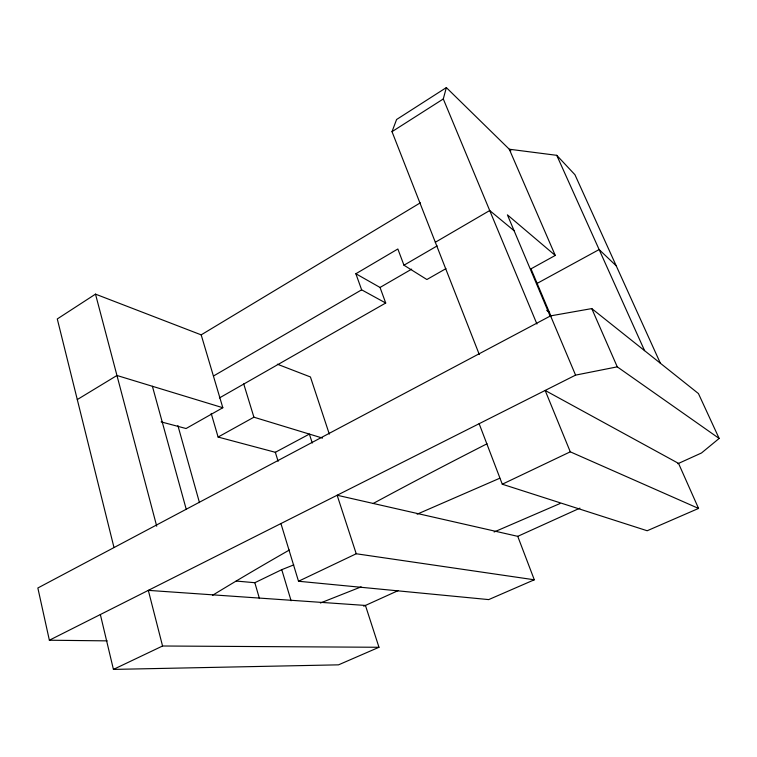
<?xml version="1.0" encoding="UTF-8"?>
<svg xmlns="http://www.w3.org/2000/svg" width="757" height="757" viewBox="0 0 757 757"><rect width="100%" height="100%" fill="white"/><g stroke="black" fill="none" stroke-linecap="round" stroke-linejoin="round"><path stroke-width="1.14" d="M536.931 324.024L443.29 98.968L446.346 87.594L510.909 150.832M479.276 354.503L392.012 131.661L396.583 119.511L446.346 87.594M107.191 640.867L49.366 640.223L37.85 587.99L550.576 315.877L591.766 308.591L698.437 393.564L719.15 438.445L701.484 452.989L677.818 463.729M201.305 334.906L95.496 294.132L57.286 318.952L113.976 547.462M392.012 131.661L443.29 98.968M77.29 399.564L116.957 375.481L222.823 407.73L201.182 334.859L420.343 202.81M219.398 397.955L385.72 303.018L361.638 289.827L355.866 273.75L397.851 248.996L403.964 265.205L426.882 279.522L445.958 268.631M435.322 242.268L489.713 210.531L514.107 230.734M213.559 375.964L361.638 289.827M403.964 265.205L437.177 245.893M355.866 273.75L380.033 287.452L411.676 269.142M222.823 407.73L186.061 428.528L161.137 421.886M211.194 413.445L218.101 437.054L253.917 417.202L322.539 438.095M530.695 269.009L555.26 255.44L509.281 149.224L556.755 155.327L574.942 174.725L660.378 363.246M537.129 283.392L599.128 249.564L616.217 265.802M49.366 640.223L575.575 375.122L617.258 366.842L719.15 438.445M236.165 581.045L254.835 582.71L281.755 569.671L293.763 564.892M100.35 614.533L113.427 669.406L162.556 646.005L378.983 647.273L365.442 605.449L148.325 590.365L162.556 646.005M280.932 523.56L298.513 581.253L356.235 553.764L534.3 579.786L517.75 536.344L337.139 495.239L356.235 553.764M502.279 484.215L570.276 451.825L698.55 508.43L647.178 530.752L502.279 484.215L479.143 423.702M363.729 606.215L398.154 590.602M517.542 536.439L579.938 508.136M499.771 478.235L417.154 514.173M559.972 503.556L494.113 531.991M378.983 647.273L338.521 664.845L113.427 669.406M534.3 579.786L488.7 599.601L298.513 581.253M361.146 586.864L320.419 602.998M218.101 437.054L275.662 452.383M277.365 364.212L310.427 376.958L329.314 434.111M546.715 310.389L549.563 312.433M555.26 255.44L507.408 214.856L550.339 316.615M556.755 155.327L644.595 350.671M698.55 508.43L678.546 463.398L545.154 390.451L570.276 451.825M591.766 308.591L617.258 366.842M530.988 268.849L550.888 315.972M550.576 315.877L575.575 375.122M380.033 287.452L385.72 303.018M312.272 443.025L309.376 434.092L275.33 452.298L278.131 461.316M243.707 383.875L253.917 417.202M281.755 569.671L291.104 600.774M254.835 582.71L259.433 598.55M177.895 425.585L199.47 502.639M152.403 386.278L186.269 509.423M95.496 294.132L156.718 526.219M212.537 595.295A1242.019 164.799 -22.5 0 1 289.325 550.036M373.04 503.556A1242.019 164.799 -22.5 0 1 487.025 443.782"/></g></svg>
